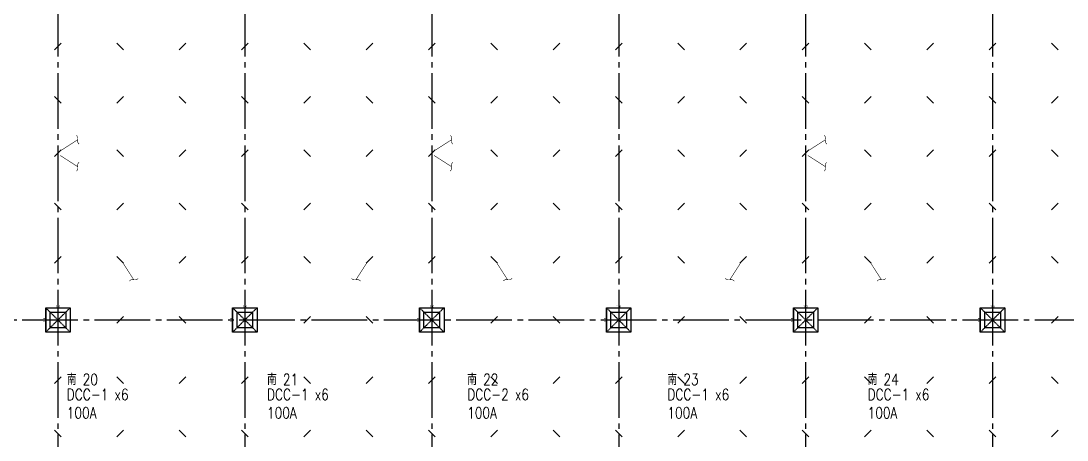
# Model space of a CAD drawing. Extents: x -3080 to 28500, y -1326 to 31609.
# Drawn here: x 17474 to 22175, y 2460 to 4345 of the extents above; entities that cross this region are included whole.
import ezdxf
from ezdxf.enums import TextEntityAlignment as Align

# ---------------------------------------------------------------- set-up
doc = ezdxf.new("R2010")
doc.units = 0
doc.header["$LTSCALE"] = 100
for name, pattern in [('X-S-FAB-L05$0$COL-CEN-LIN', [3.25, 2.5, -0.25, 0.25, -0.25]), ('X-S-FAB-L05$0$DASHED', [0.75, 0.5, -0.25]), ('X-S-FAB-L05$0$HIDDEN', [0.4, 0.3, -0.1])]:
    doc.linetypes.add(name, pattern=pattern)
for name, color, linetype in [('0-xref', 8, 'Continuous'), ('188K-SM-03-F05-MECH-DCC-Y2257103$0$00_閥站分組', 1, 'Continuous'), ('188K-SM-07-F10-MECH-CR PIPE-Y2257103$0$00_閥站分組', 1, 'Continuous'), ('X-S-FAB-L05$0$BEAM', 8, 'Continuous'), ('X-S-FAB-L05$0$BLOCK', 8, 'Continuous'), ('X-S-FAB-L05$0$BR-D', 8, 'X-S-FAB-L05$0$DASHED'), ('X-S-FAB-L05$0$CCL', 8, 'X-S-FAB-L05$0$COL-CEN-LIN'), ('X-S-FAB-L05$0$COL', 8, 'Continuous'), ('X-S-FAB-L05$0$COL-S', 8, 'Continuous'), ('X-S-FAB-L05$0$S-鋼柱', 8, 'Continuous'), ('X-S-FAB-L05$0$斜撐', 8, 'Continuous')]:
    doc.layers.add(name, color=color, linetype=linetype)
doc.layers.add('X-S-FAB-L05$0$XREF', color=8, linetype='Continuous', lineweight=0)
doc.styles.add('188K-SM-03-F05-MECH-DCC-Y2257103$0$XFM1Q20-200k$0$12P7-XCM2P10$0$AA-TXT', font='simplex.shx', dxfattribs={"bigfont": 'china.shx'})
doc.styles.add('188K-SM-07-F10-MECH-CR PIPE-Y2257103$0$XFM1Q20-200k$0$12P7-XCM2P10$0$AA-TXT', font='simplex.shx', dxfattribs={"bigfont": 'china.shx'})
doc.styles.add('X-S-FAB-L05$0$DIM', font='', dxfattribs={"width": 0.8})
doc.styles.get('X-S-FAB-L05$0$DIM').set_extended_font_data('MingLiU')
doc.dimstyles.new('X-S-FAB-L05$0$JJP_005_defpoint', dxfattribs={"dimtxt": 20, "dimasz": 0.5, "dimexe": 0.5, "dimexo": 0.5, "dimgap": 0.5, "dimtad": 1, "dimdsep": 46, "dimtxsty": 'X-S-FAB-L05$0$DIM', "dimblk": 'X-S-FAB-L05$0$_None', "dimcen": 10, "dimclrd": 256, "dimclre": 256, "dimclrt": 256, "dimadec": 0, "dimazin": 0, "dimtfac": 1, "dimtix": 1, "dimtmove": 2, "dimatfit": 3, "dimldrblk": 'X-S-FAB-L05$0$_None', "dimfxl": 0.5, "dimtolj": 1, "dimtzin": 0, "dimarcsym": 0})

# ---------------------------------------------------------------- blocks, each defined once
blk = doc.blocks.new('*D174')
at = {"layer": 'DefPoints', "lineweight": -2, "transparency": 16777216}
blk.add_line((0, 0), (110, 0), dxfattribs=at)
at = {"layer": 'DefPoints', "color": 0, "transparency": 16777216}
for p in [(0, 0), (110, 0), (110, 0)]:
    blk.add_point(p, dxfattribs=at)
at = {"layer": 'DefPoints', "transparency": 16777216, "insert": (55, 6.1), "char_height": 10, "attachment_point": 5, "style": 'X-S-FAB-L05$0$DIM'}
blk.add_mtext('\\A1;110', dxfattribs=at)
blk = doc.blocks.new('X-S-FAB-L05$0$_None')
blk = doc.blocks.new('*D175')
at = {"layer": 'DefPoints', "lineweight": -2, "transparency": 16777216}
blk.add_line((0, 0), (0, -110), dxfattribs=at)
at = {"layer": 'DefPoints', "color": 0, "transparency": 16777216}
for p in [(0, 0), (0, -110), (0, -110)]:
    blk.add_point(p, dxfattribs=at)
at = {"layer": 'DefPoints', "transparency": 16777216, "insert": (-6.1, -55), "char_height": 10, "attachment_point": 5, "rotation": 90, "style": 'X-S-FAB-L05$0$DIM'}
blk.add_mtext('\\A1;110', dxfattribs=at)
blk = doc.blocks.new('X-S-FAB-L05$0$斜撐')
at = {"layer": 'X-S-FAB-L05$0$BR-D', "const_width": 0.5}
blk.add_lwpolyline([(962.11, 215.55, -0.296213), (957.95, 215.19, 0.299957), (953.75, 214.85, 0.006918)], format="xyb", dxfattribs=at)
at = {"layer": 'X-S-FAB-L05$0$BR-D', "linetype": 'ByBlock', "const_width": 0.5}
blk.add_lwpolyline([(964.37, 197.57), (957.95, 215.19)], dxfattribs=at)
blk = doc.blocks.new('X-S-FAB-L05$0$SC1')
at = {"layer": 'DefPoints'}
blk.add_line((27925, 8342.1), (27955, 8312.1), dxfattribs=at)
blk = doc.blocks.new('X-S-FAB-L05$0$VC(C)')
at = {"layer": 'X-S-FAB-L05$0$S-鋼柱', "rotation": 90}
for p in [(25967.1, -23710), (26527.1, -23710), (26807.1, -23710), (27367.1, -23710), (27647.1, -23710), (28207.1, -23710), (28487.1, -23710), (29047.1, -23710), (29327.1, -23710), (29887.1, -23710), (30167.1, -23710), (26247.1, -23950), (27087.1, -23950), (27927.1, -23950), (28767.1, -23950), (29607.1, -23950), (30447.1, -23950), (25967.1, -24190), (26527.1, -24190), (26807.1, -24190), (27367.1, -24190), (27647.1, -24190), (28207.1, -24190), (28487.1, -24190), (29047.1, -24190), (29327.1, -24190), (29887.1, -24190), (30167.1, -24190), (26247.1, -24430), (27087.1, -24430), (27927.1, -24430), (28767.1, -24430), (29607.1, -24430), (30447.1, -24430), (25967.1, -24670), (26527.1, -24670), (26807.1, -24670), (27367.1, -24670), (27647.1, -24670), (28207.1, -24670), (28487.1, -24670), (29047.1, -24670), (29327.1, -24670), (29887.1, -24670), (30167.1, -24670), (26247.1, -24940), (27087.1, -24940), (27927.1, -24940), (28767.1, -24940), (29607.1, -24940), (30447.1, -24940), (25967.1, -25210), (26527.1, -25210), (26807.1, -25210), (27367.1, -25210), (27647.1, -25210), (28207.1, -25210), (28487.1, -25210), (29047.1, -25210), (29327.1, -25210), (29887.1, -25210), (30167.1, -25210), (26247.1, -25450), (27087.1, -25450), (27927.1, -25450), (28767.1, -25450), (29607.1, -25450), (30447.1, -25450)]:
    blk.add_blockref('X-S-FAB-L05$0$SC1', p, dxfattribs=at)
at = {"layer": 'X-S-FAB-L05$0$S-鋼柱'}
for p in [(-10020, -4097.1), (-9180, -4097.1), (-8340, -4097.1), (-7500, -4097.1), (-6660, -4097.1), (-5820, -4097.1), (-10300, -4337.1), (-9740, -4337.1), (-9460, -4337.1), (-8900, -4337.1), (-8620, -4337.1), (-8060, -4337.1), (-7780, -4337.1), (-7220, -4337.1), (-6940, -4337.1), (-6380, -4337.1), (-6100, -4337.1), (-10020, -4577.1), (-9180, -4577.1), (-8340, -4577.1), (-7500, -4577.1), (-6660, -4577.1), (-5820, -4577.1), (-10300, -4817.1), (-9740, -4817.1), (-9460, -4817.1), (-8900, -4817.1), (-8620, -4817.1), (-8060, -4817.1), (-7780, -4817.1), (-7220, -4817.1), (-6940, -4817.1), (-6380, -4817.1), (-6100, -4817.1), (-10020, -5057.1), (-9180, -5057.1), (-8340, -5057.1), (-7500, -5057.1), (-6660, -5057.1), (-5820, -5057.1), (-9740, -5327.1), (-8900, -5327.1), (-8060, -5327.1), (-7220, -5327.1), (-6380, -5327.1), (-10020, -5597.1), (-9180, -5597.1), (-8340, -5597.1), (-7500, -5597.1), (-6660, -5597.1), (-5820, -5597.1), (-10300, -5837.1), (-9740, -5837.1), (-9460, -5837.1), (-8900, -5837.1), (-8620, -5837.1), (-8060, -5837.1), (-7780, -5837.1), (-7220, -5837.1), (-6940, -5837.1), (-6380, -5837.1), (-6100, -5837.1)]:
    blk.add_blockref('X-S-FAB-L05$0$SC1', p, dxfattribs=at)
at = {"layer": 'X-S-FAB-L05$0$斜撐'}
for p, xscale, yscale, zscale, rotation in [((15627.4, 8247.2), 5.000000000000002, 5.000000000000002, 5.000000000000002, 282.6853631040207), ((17307.4, 8247.2), 5.000000000000002, 5.000000000000002, 5.000000000000002, 282.6853631040207), ((18987.4, 8247.2), 5.000000000000002, 5.000000000000002, 5.000000000000002, 282.6853631040207), ((15627.4, -747.2), -5, 5, 5, 257.3146368959793), ((17307.4, -747.2), -5, 5, 5, 257.3146368959793), ((18987.4, -747.2), -5, 5, 5, 257.3146368959793), ((22417.2, 5282.6), 5.000000000000001, 5.000000000000001, 5.000000000000001, 192.6853631040205), ((14542.8, 5282.6), -5.000000000000004, 5, 5, 167.3146368959792), ((24097.2, 5282.6), 5.000000000000001, 5.000000000000001, 5.000000000000001, 192.6853631040205), ((16222.8, 5282.6), -5.000000000000004, 5, 5, 167.3146368959792), ((25777.2, 5282.6), 5.000000000000001, 5.000000000000001, 5.000000000000001, 192.6853631040205)]:
    blk.add_blockref('X-S-FAB-L05$0$斜撐', p, dxfattribs=dict(at, xscale=xscale, yscale=yscale, zscale=zscale, rotation=rotation))
blk = doc.blocks.new('188K-SM-03-F05-MECH-DCC-Y2257103')
at = {"layer": '188K-SM-03-F05-MECH-DCC-Y2257103$0$00_閥站分組', "style": '188K-SM-03-F05-MECH-DCC-Y2257103$0$XFM1Q20-200k$0$12P7-XCM2P10$0$AA-TXT', "width": 0.8}
for s, p in [('南 20', (17679.8, 2732.5)), ('南 21', (18579.5, 2732.5)), ('南 22', (19479.2, 2732.5)), ('南 23', (20378.8, 2732.5)), ('南 24', (21278.5, 2732.5)), ('DCC-1 x6', (17679.8, 2665)), ('DCC-1 x6', (18579.5, 2665)), ('DCC-2 x6', (19479.2, 2665)), ('DCC-1 x6', (20378.8, 2665)), ('DCC-1 x6', (21278.5, 2665)), ('100A', (17679.8, 2582.3)), ('100A', (18579.5, 2582.3)), ('100A', (19479.2, 2582.3)), ('100A', (20378.8, 2582.3)), ('100A', (21278.5, 2582.3))]:
    blk.add_text(s, height=50, dxfattribs=at).set_placement(p, align=Align.MIDDLE_LEFT)
blk = doc.blocks.new('188K-SM-07-F10-MECH-CR PIPE-Y2257103')
at = {"layer": '188K-SM-07-F10-MECH-CR PIPE-Y2257103$0$00_閥站分組', "style": '188K-SM-07-F10-MECH-CR PIPE-Y2257103$0$XFM1Q20-200k$0$12P7-XCM2P10$0$AA-TXT', "width": 0.8}
for s, p in [('南 20', (17679.841, 2732.466)), ('南 21', (18579.505, 2732.466)), ('南 22', (19479.168, 2732.466)), ('南 23', (20378.832, 2732.466)), ('南 24', (21278.496, 2732.466)), ('DCC-1 x6', (17679.841, 2664.965)), ('DCC-1 x6', (18579.505, 2664.965)), ('DCC-2 x6', (19479.168, 2664.965)), ('DCC-1 x6', (20378.832, 2664.965)), ('DCC-1 x6', (21278.496, 2664.965)), ('100A', (17679.841, 2582.322)), ('100A', (18579.505, 2582.322)), ('100A', (19479.168, 2582.322)), ('100A', (20378.832, 2582.322)), ('100A', (21278.496, 2582.322))]:
    blk.add_text(s, height=50, dxfattribs=at).set_placement(p, align=Align.MIDDLE_LEFT)
blk = doc.blocks.new('*U59')
at = {"layer": 'DefPoints', "linetype": 'X-S-FAB-L05$0$HIDDEN', "ltscale": 0.1}
for p, q in [((110, 0), (0, -110)), ((0, 0), (110, -110))]:
    blk.add_line(p, q, dxfattribs=at)
at = {"layer": 'X-S-FAB-L05$0$COL', "ltscale": 0.1}
blk.add_lwpolyline([(0, 0), (110, 0), (110, -110), (0, -110)], close=True, dxfattribs=at)
at = {"layer": 'DefPoints'}
dim = blk.add_linear_dim(base=(0, -110), p1=(0, 0), p2=(0, -110), angle=90, dimstyle='X-S-FAB-L05$0$JJP_005_defpoint', override={"dimtxt": 10}, dxfattribs=at)
dim.commit()
dim.dimension.update_dxf_attribs({"geometry": '*D175', "text_midpoint": (-6.067, -55)})
dim = blk.add_linear_dim(base=(110, 0), p1=(0, 0), p2=(110, 0), dimstyle='X-S-FAB-L05$0$JJP_005_defpoint', override={"dimtxt": 10}, dxfattribs=at)
dim.commit()
dim.dimension.update_dxf_attribs({"geometry": '*D174', "text_midpoint": (55, 6.067)})
blk = doc.blocks.new('X-S-FAB-L05$0$FAB2-L05')
at = {"layer": 'X-S-FAB-L05$0$CCL'}
for p, q in [((-8520, 11005), (-8520, 0)), ((-7680, 11005), (-7680, 0)), ((-6840, 11005), (-6840, 0)), ((-6000, 11005), (-6000, 0)), ((-5160, 11005), (-5160, 0)), ((-4320, 11005), (-4320, 0)), ((-26880, 3720), (1210, 3720))]:
    blk.add_line(p, q, dxfattribs=at)
at = {"layer": 'X-S-FAB-L05$0$COL-S'}
for points in [[(-8555, 3755), (-8485, 3755), (-8485, 3685), (-8555, 3685)], [(-7715, 3755), (-7645, 3755), (-7645, 3685), (-7715, 3685)], [(-6875, 3755), (-6805, 3755), (-6805, 3685), (-6875, 3685)], [(-6035, 3755), (-5965, 3755), (-5965, 3685), (-6035, 3685)], [(-5195, 3755), (-5125, 3755), (-5125, 3685), (-5195, 3685)], [(-4355, 3755), (-4285, 3755), (-4285, 3685), (-4355, 3685)]]:
    blk.add_lwpolyline(points, close=True, dxfattribs=at)
at = {"layer": 'X-S-FAB-L05$0$BEAM'}
for p in [(-8575, 3775), (-7735, 3775), (-6895, 3775), (-6055, 3775), (-5215, 3775), (-4375, 3775)]:
    blk.add_blockref('*U59', p, dxfattribs=at)
blk = doc.blocks.new('X-S-FAB-L05')
at = {"layer": 'X-S-FAB-L05$0$COL-S'}
for points in [[(17605, 3035), (17675, 3035), (17675, 2965), (17605, 2965)], [(18445, 3035), (18515, 3035), (18515, 2965), (18445, 2965)], [(19285, 3035), (19355, 3035), (19355, 2965), (19285, 2965)], [(20125, 3035), (20195, 3035), (20195, 2965), (20125, 2965)], [(20965, 3035), (21035, 3035), (21035, 2965), (20965, 2965)], [(21805, 3035), (21875, 3035), (21875, 2965), (21805, 2965)]]:
    blk.add_lwpolyline(points, close=True, dxfattribs=at)
at = {"layer": 'X-S-FAB-L05$0$BEAM'}
for p in [(17585, 3055), (18425, 3055), (19265, 3055), (20105, 3055), (20945, 3055), (21785, 3055)]:
    blk.add_blockref('*U59', p, dxfattribs=at)
at = {"layer": 'X-S-FAB-L05$0$BLOCK'}
blk.add_blockref('X-S-FAB-L05$0$FAB2-L05', (26160, -720), dxfattribs=at)
at = {"layer": 'X-S-FAB-L05$0$XREF'}
blk.add_blockref('X-S-FAB-L05$0$VC(C)', (0, 0), dxfattribs=at)

msp = doc.modelspace()

# ---------------------------------------------------------------- block references
at = {"layer": '0-xref'}
for name in ['X-S-FAB-L05', '188K-SM-03-F05-MECH-DCC-Y2257103']:
    msp.add_blockref(name, (0, 0), dxfattribs=at)

# ---------------------------------------------------------------- next in the draw order: block references
msp.add_blockref('188K-SM-07-F10-MECH-CR PIPE-Y2257103', (0, 0), dxfattribs=at)

doc.saveas('drawing.dxf')
